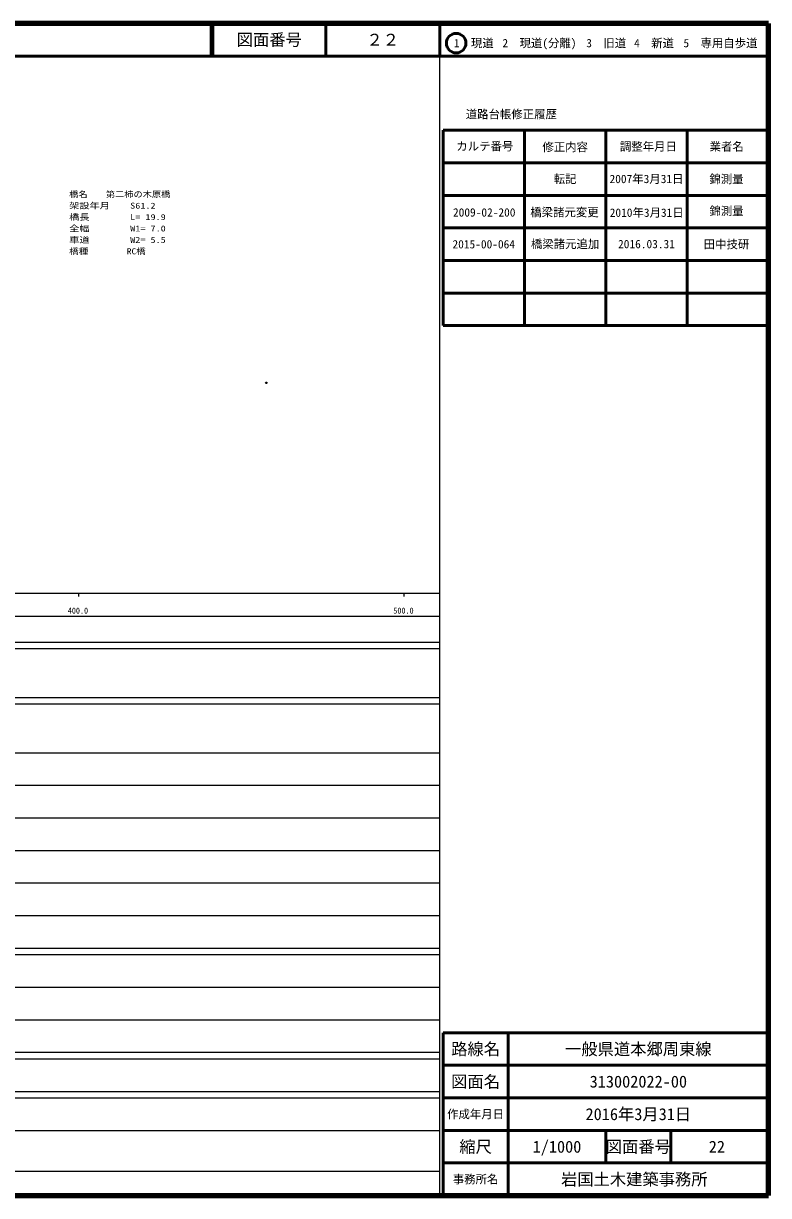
# Model space of a CAD drawing. Units: millimetres on the paper, with parts at other scales. Extents: x 40 to 680, y 20 to 380.
# Drawn here: x 451.1 to 680, y 20 to 380 of the extents above; entities that cross this region are included whole.
import ezdxf
from ezdxf.enums import TextEntityAlignment as Align

# ---------------------------------------------------------------- set-up
doc = ezdxf.new("R2010")
doc.units = ezdxf.units.MM
doc.header["$PDMODE"] = 32
doc.header["$PDSIZE"] = 0.5
doc.layers.add('M-OTRS', color=6, linetype='Continuous')
doc.layers.add('M-TTL-TXT', color=7, linetype='Continuous')
for name, color, linetype, lineweight in [('M-STR-HTXT', 7, 'Continuous', 13), ('M-TTL', 2, 'Continuous', 140), ('M-TTL-BAND', 7, 'Continuous', 25), ('M-TTL-FRAM', 2, 'Continuous', 50), ('M-TTL-LINE', 7, 'Continuous', 50)]:
    doc.layers.add(name, color=color, linetype=linetype, lineweight=lineweight)
doc.styles.add('ＭＳ ゴシック', font='')
doc.styles.get('ＭＳ ゴシック').set_extended_font_data('MS Gothic')

msp = doc.modelspace()

# ---------------------------------------------------------------- linework, layer by layer
at = {"layer": 'M-OTRS'}
msp.add_point((525.712, 269.613), dxfattribs=at)
at = {"layer": 'M-TTL'}
for p, q in [((680, 380), (40, 380)), ((680, 20), (680, 380)), ((40, 20), (680, 20))]:
    msp.add_line(p, q, dxfattribs=at)
at = {"layer": 'M-TTL-BAND'}
for p, q in [((579, 20), (579, 370)), ((40, 205), (579, 205)), ((468, 205), (468, 204)), ((568, 205), (568, 204)), ((68, 198), (579, 198)), ((40, 190), (579, 190)), ((40, 188), (579, 188)), ((40, 173), (579, 173)), ((40, 171), (579, 171)), ((40, 156), (579, 156)), ((46, 146), (579, 146)), ((52, 136), (579, 136)), ((46, 126), (579, 126)), ((52, 116), (579, 116)), ((46, 106), (579, 106)), ((40, 96), (579, 96)), ((40, 94), (579, 94)), ((49, 84), (579, 84)), ((40, 74), (579, 74)), ((40, 64), (579, 64)), ((40, 62), (579, 62)), ((40, 52), (579, 52)), ((40, 50), (579, 50)), ((40, 40), (579, 40)), ((68, 27.5), (579, 27.5))]:
    msp.add_line(p, q, dxfattribs=at)
at = {"layer": 'M-TTL-FRAM'}
for p, q in [((580, 347.197), (580, 287.197)), ((580, 347.197), (680, 347.197)), ((580, 287.197), (680, 287.197)), ((680, 70), (580, 70)), ((580, 70), (580, 20))]:
    msp.add_line(p, q, dxfattribs=at)
at = {"layer": 'M-TTL-LINE'}
for p, q in [((508.747, 380), (508.747, 370)), ((509.247, 380), (509.247, 370)), ((543.997, 380), (543.997, 370)), ((579, 380), (579, 370)), ((40, 370), (680, 370)), ((605, 347.197), (605, 287.197)), ((630, 347.197), (630, 287.197)), ((655, 347.197), (655, 287.197)), ((580, 337.197), (680, 337.197)), ((580, 327.197), (680, 327.197)), ((580, 317.197), (680, 317.197)), ((580, 307.197), (680, 307.197)), ((580, 297.197), (680, 297.197)), ((600, 70), (600, 20)), ((680, 60), (580, 60)), ((680, 50), (580, 50)), ((680, 40), (580, 40)), ((630, 40), (630, 30)), ((650, 40), (650, 30)), ((680, 30), (580, 30))]:
    msp.add_line(p, q, dxfattribs=at)
msp.add_circle((584.031, 373.958), 3, dxfattribs=at)

# ---------------------------------------------------------------- texts
at = {"layer": 'M-STR-HTXT', "style": 'ＭＳ ゴシック'}
for s, width, p in [('橋名\u3000\u3000第二柿の木原橋', 1.1, (465.147, 326.057)), ('架設年月\u3000\u3000S61.2', 1.25, (465.147, 322.557)), ('橋長\u3000\u3000\u3000\u3000L= 19.9', 1.25, (465.147, 319.057)), ('全幅\u3000\u3000\u3000\u3000W1= 7.0', 1.25, (465.147, 315.557)), ('車道\u3000\u3000\u3000\u3000W2= 5.5', 1.25, (465.147, 312.057)), ('橋種\u3000\u3000\u3000\u3000RC橋', 1.15, (465.147, 308.557))]:
    msp.add_text(s, height=1.833, dxfattribs=dict(at, width=width)).set_placement(p, align=Align.BOTTOM_LEFT)
at = {"layer": 'M-TTL-BAND', "style": 'ＭＳ ゴシック'}
for s, p in [('400.0', (467.844, 198.195)), ('500.0', (567.844, 198.195))]:
    msp.add_text(s, height=1.833, dxfattribs=at).set_placement(p, align=Align.BOTTOM_CENTER)
at = {"layer": 'M-TTL-TXT', "style": 'ＭＳ ゴシック'}
for s, height, p in [('図面番号', 3.666, (526.622, 375)), ('２２', 3.666, (561.497, 375)), ('1\u3000現道', 2.566, (589.448, 373.958)), ('2\u3000現道(分離)', 2.566, (609.619, 373.958)), ('3\u3000旧道', 2.566, (630.121, 373.958)), ('4\u3000新道', 2.566, (644.824, 373.958)), ('5\u3000専用自歩道', 2.566, (665.228, 373.958)), ('道路台帳修正履歴', 2.566, (600.968, 352.113)), ('カルテ番号', 2.566, (592.839, 342.277)), ('修正内容', 2.566, (617.509, 342.023)), ('調整年月日', 2.566, (643.089, 342.197)), ('業者名', 2.566, (667.134, 342.197)), ('転記', 2.566, (617.5, 332.245)), ('2007年3月31日', 2.566, (642.5, 332.245)), ('錦測量', 2.566, (667.077, 332.189)), ('錦測量', 2.566, (667.089, 322.378)), ('2009-02-200', 2.566, (592.652, 321.96)), ('橋梁諸元変更', 2.566, (617.309, 322.007)), ('2010年3月31日', 2.566, (642.571, 321.883)), ('2015-00-064', 2.566, (592.5, 312.189)), ('橋梁諸元追加', 2.566, (617.5, 312.245)), ('2016.03.31', 2.566, (642.5, 312.245)), ('田中技研', 2.566, (667.077, 312.189)), ('路線名', 3.666, (590, 65)), ('路線名', 3.666, (590, 65)), ('一般県道本郷周東線', 3.666, (640, 65)), ('図面名', 3.666, (590, 55)), ('図面名', 3.666, (590, 55)), ('313002022-00', 3.666, (640, 55)), ('2016年3月31日', 3.666, (640, 45)), ('作成年月日', 2.566, (590, 45)), ('作成年月日', 2.566, (590, 45)), ('縮尺', 3.666, (590, 35)), ('縮尺', 3.666, (590, 35)), ('1/1000', 3.666, (615, 35)), ('図面番号', 3.666, (640, 35)), ('図面番号', 3.666, (640, 35)), ('22', 3.666, (664.125, 35)), ('事務所名', 2.566, (590, 25)), ('事務所名', 2.566, (590, 25)), ('岩国土木建築事務所 ', 3.666, (640, 25))]:
    msp.add_text(s, height=height, dxfattribs=at).set_placement(p, align=Align.MIDDLE_CENTER)

doc.saveas('drawing.dxf')
